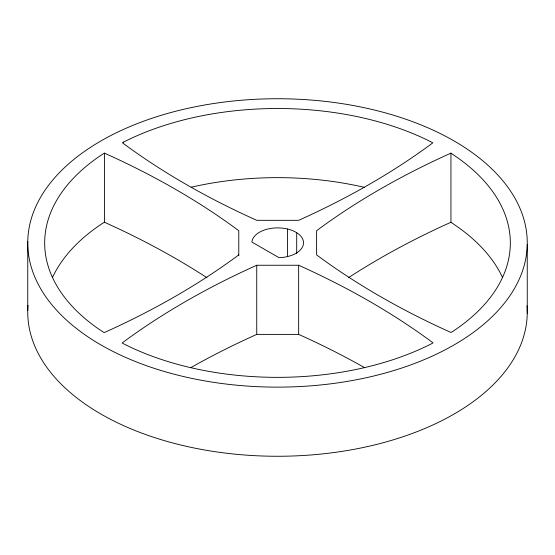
<?xml version="1.0" encoding="UTF-8"?>
<svg xmlns="http://www.w3.org/2000/svg" width="555" height="555" viewBox="0 0 555 555"><rect width="100%" height="100%" fill="white"/><g stroke="black" fill="none" stroke-linecap="round" stroke-linejoin="round"><path stroke-width="0.83" d="M238.782 255.751L238.782 230.693A764.374 441.308 0 0 0 104.43 153.124L102.848 154.04A232.829 134.421 0 0 0 99.664 329.698L104.132 332.625A767.745 443.258 0 0 0 238.782 254.891M207.001 277.743A764.374 441.308 0 0 0 104.43 222.257L102.848 223.166A232.829 134.421 0 0 0 52.6 277.271M256.743 265.255L298.652 265.255A764.963 441.648 0 0 1 433.053 342.858L431.471 343.767A232.829 134.421 0 0 1 127.22 345.605L122.093 342.997A767.787 443.279 0 0 1 256.743 265.255L256.743 334.387A767.787 443.279 0 0 0 190.878 367.604M256.743 334.387L298.652 334.387A764.963 441.648 0 0 1 364.399 367.542M296.703 232.698L294.365 231.407A25.821 14.909 0 0 0 287.955 229.111L286.949 228.875A25.821 14.909 0 0 0 259.823 232.032L259.06 232.476A25.821 14.909 0 0 0 251.991 241.39L251.908 242.07L279.047 257.68A25.821 14.909 0 0 0 295.572 253.552L296.335 253.108A25.821 14.909 0 0 0 296.703 232.698L296.703 253.441M450.944 153.138L455.336 156.17A232.829 134.421 0 0 1 452.152 331.834L451.014 332.487A764.963 441.648 0 0 1 316.614 254.891L316.614 230.693A764.179 441.197 0 0 1 450.944 153.138L450.944 222.264L455.336 225.302A232.829 134.421 0 0 1 502.573 277.66M527.25 244.443A249.764 144.203 0 0 1 150.363 367.056A249.764 144.203 0 0 1 154.887 117.306A249.764 144.203 0 0 1 527.25 244.443L527.25 313.575M298.652 265.255L298.652 334.387M287.469 228.993L287.469 256.646M104.43 153.124L104.43 222.257M27.75 241.425L27.75 310.557M527.028 305.812A249.764 144.203 0 0 1 277.125 456.265A249.764 144.203 0 0 1 28.007 305.382M348.387 277.743A764.179 441.197 0 0 1 450.944 222.264M191.17 187.222A232.829 134.421 0 0 1 364.24 187.319M123.529 142.101L122.391 142.76A764.374 441.308 0 0 0 256.743 220.321L298.652 220.321A762.674 440.323 0 0 0 432.851 142.843L427.78 140.262A232.829 134.421 0 0 0 123.529 142.101"/></g></svg>
